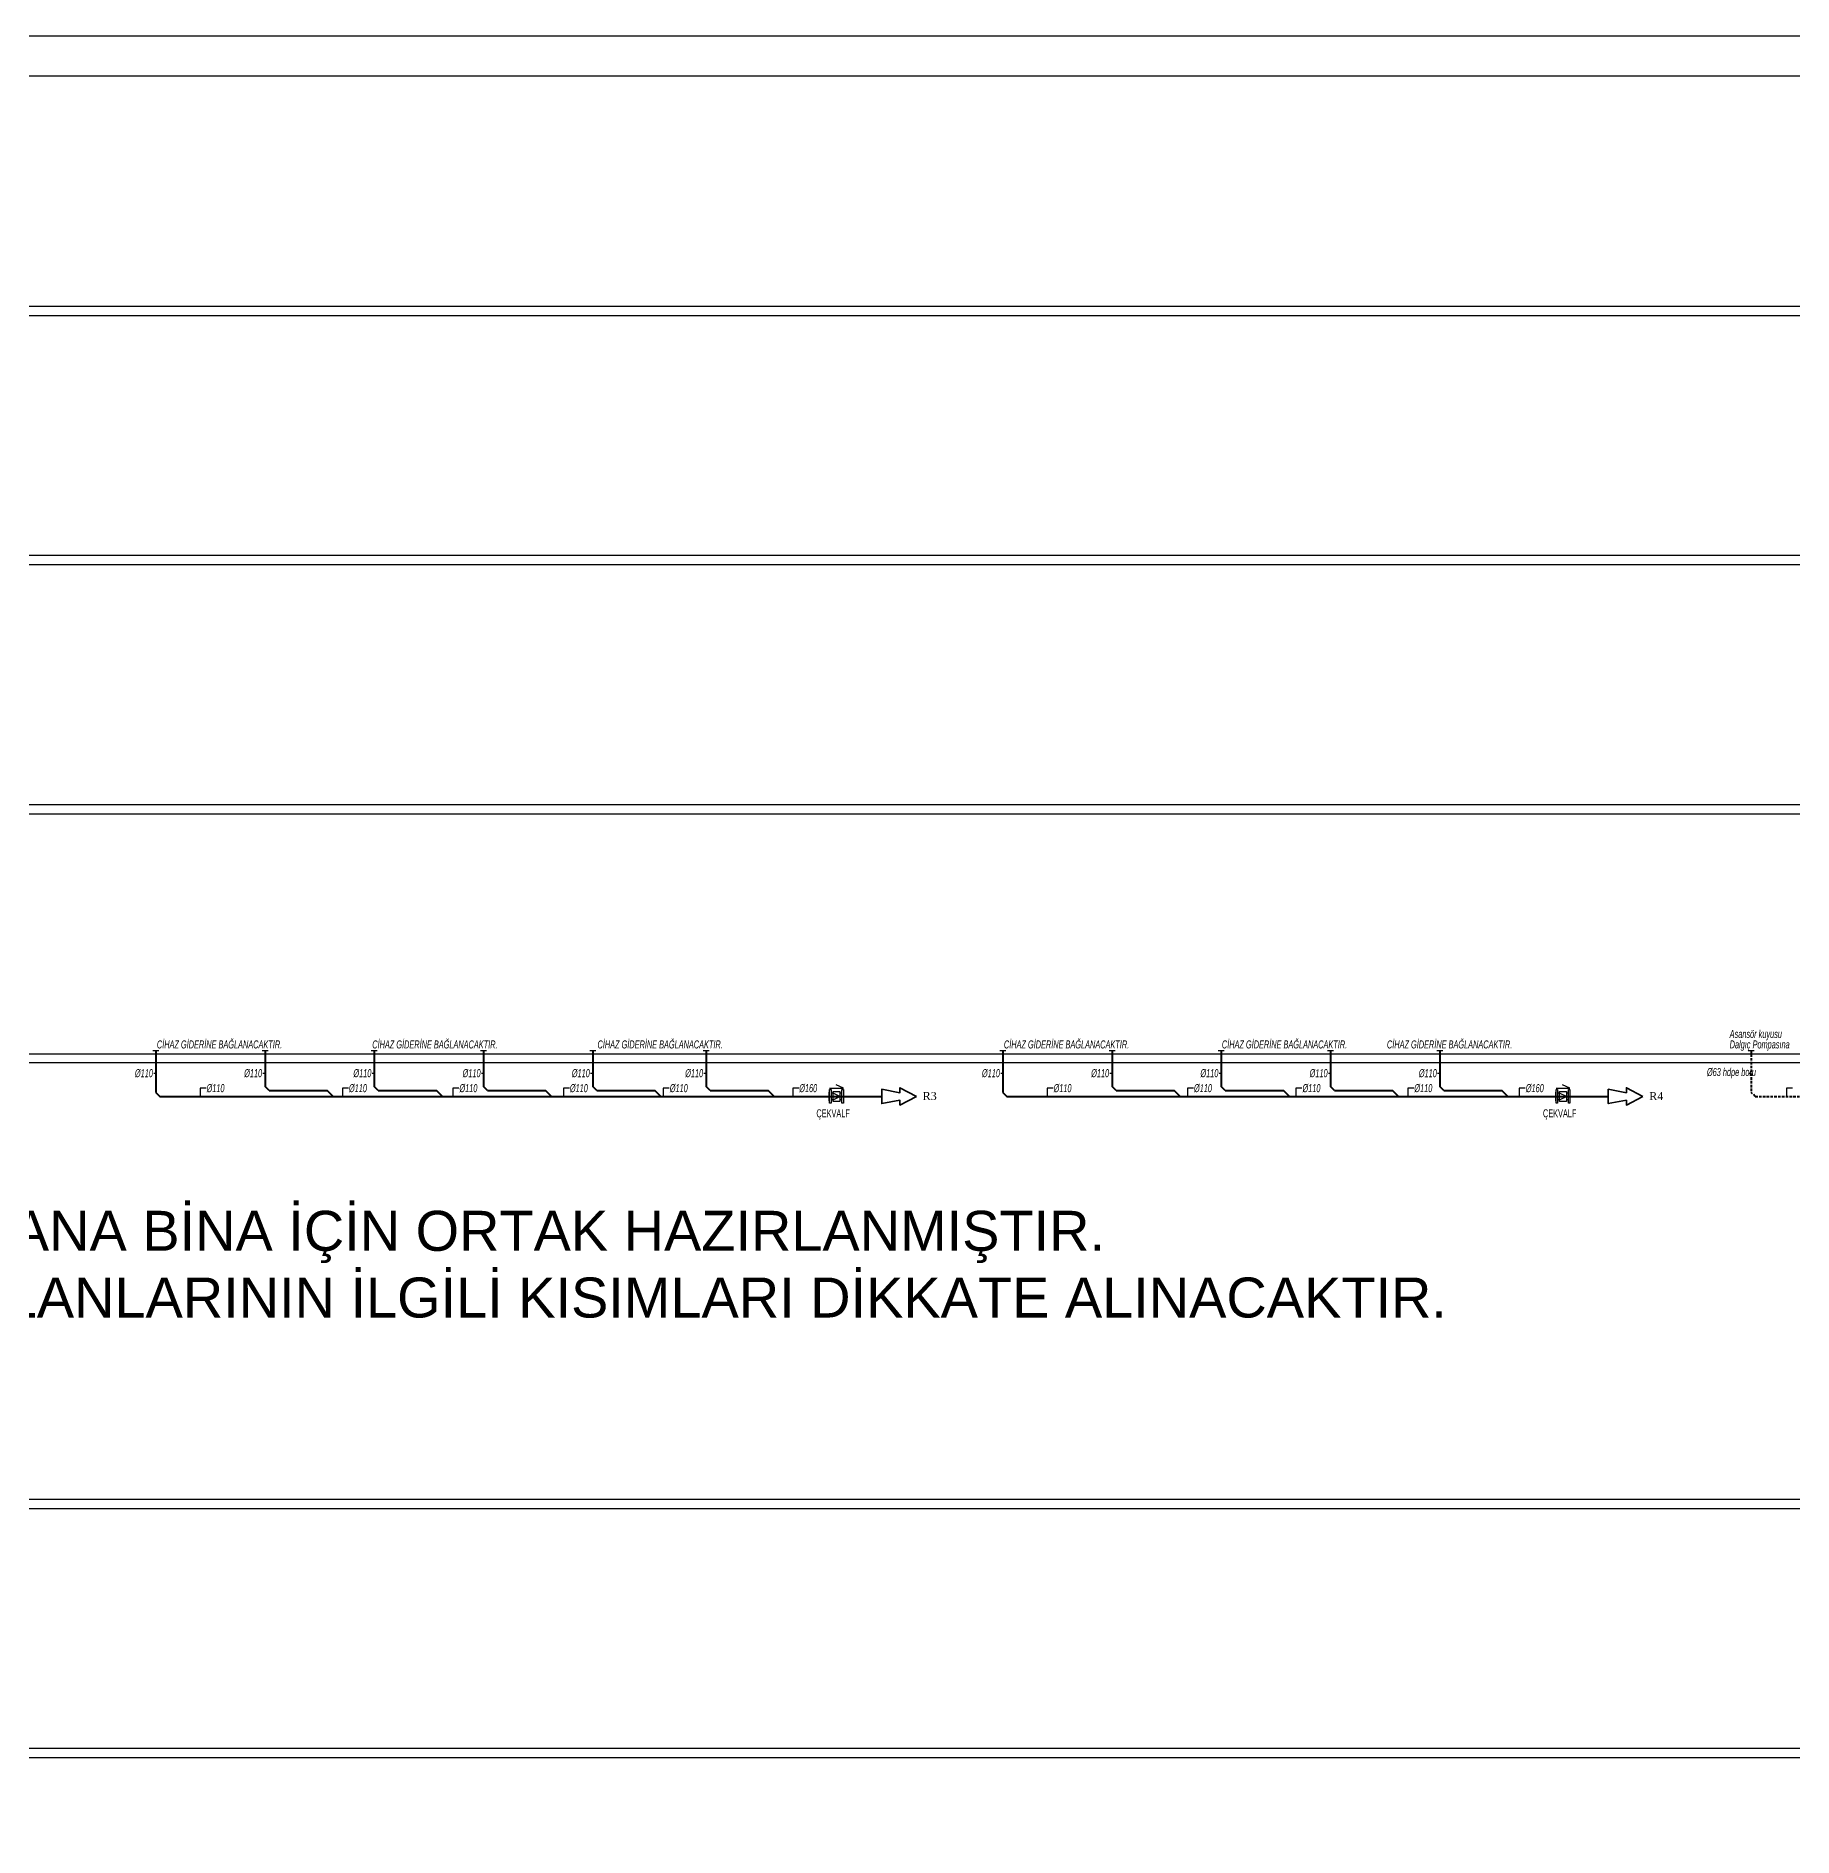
# Model space of a CAD drawing. Header units: centimetres. Extents: x 372964 to 529194, y 28783 to 59011.
# Drawn here: x 509142 to 513533, y 54511 to 59011 of the extents above; entities that cross this region are included whole.
import ezdxf
from ezdxf.enums import TextEntityAlignment as Align

# ---------------------------------------------------------------- set-up
doc = ezdxf.new("R2010")
doc.units = ezdxf.units.CM
doc.linetypes.add('DASHED2', pattern=[9.525, 6.35, -3.175])
for name, color, linetype, lineweight in [('0-KRCN-SHT-02CIHAZ', 132, 'Continuous', 25), ('0-KRCN-SHT-PİSSU-BORU', 220, 'PISSU_LINE50', 40), ('0-KRCN-SHT-ROGAR', 151, 'Continuous', 35), ('0-KRCN-SHT-YAZI-ÇAP-PİSSU', 41, 'Continuous', 30), ('0-KRCN-SHT-ÇEKVALF', 4, 'Continuous', 25), ('0-KRCN-Z-ANTET', 71, 'Continuous', 30)]:
    doc.layers.add(name, color=color, linetype=linetype, lineweight=lineweight)
doc.styles.add('Ince', font='arial.ttf')
doc.styles.add('MUF', font='isocpeur.ttf')
doc.styles.add('style2', font='ARIALN.TTF', dxfattribs={"height": 0.1})
doc.styles.add('YAZI', font='times.ttf')
doc.styles.add('ÇAP-2', font='ARIALNBI.TTF')
doc.linetypes.add('PISSU_LINE50', pattern='A,50,-10,["C",MUF,S=10,R=0,X=1,Y=-5],0', length=60)

# ---------------------------------------------------------------- blocks, each defined once
blk = doc.blocks.new('G$CADAFA931')
blk.add_wipeout([(-2, 4.8), (-1.7, 4.8), (-1.7, 7.5), (0, 7.5), (0, 3.7), (2.2, 3.7), (2.2, 5.6), (9.8, 5.6), (9.8, 3.7), (12, 3.7), (12, 7.5), (13.7, 7.5), (13.7, 4.8), (14, 4.8), (14, -4.8), (13.7, -4.8), (13.7, -7.5), (12, -7.5), (12, -3.7), (9.8, -3.7), (9.8, -5.6), (2.2, -5.6), (2.2, -3.7), (0, -3.7), (0, -7.5), (-1.7, -7.5), (-1.7, -4.8), (-2, -4.8)]).dxf.layer = '0-KRCN-SHT-ÇEKVALF'
at = {"layer": '0-KRCN-SHT-ÇEKVALF'}
for p, q in [((2.2, 3.7), (0, 3.7)), ((2.2, 3.7), (9.8, 0)), ((9.8, 0), (2.2, -3.7)), ((12, 3.7), (9.8, 3.7)), ((-1.7, -9.2), (13.7, -9.2)), ((2.2, -3.7), (0, -3.7)), ((13.7, -9.2), (5.5, -12.8)), ((9.8, 0), (9.8, 0)), ((12, -3.7), (9.8, -3.7))]:
    blk.add_line(p, q, dxfattribs=at)
for points in [[(-1.7, 4.8), (-2, 4.8), (-2, -4.8), (-1.7, -4.8)], [(5.2, -5.6), (9.8, -5.6), (9.8, 5.6), (2.2, 5.6), (2.2, -5.6), (5.2, -5.6)], [(13.7, 4.8), (14, 4.8), (14, -4.8), (13.7, -4.8)]]:
    blk.add_lwpolyline(points, dxfattribs=at)
for points in [[(-1.7, 7.5), (-1.7, -7.5), (0, -7.5), (0, 7.5)], [(12, 7.5), (12, -7.5), (13.7, -7.5), (13.7, 7.5)]]:
    blk.add_lwpolyline(points, close=True, dxfattribs=at)

msp = doc.modelspace()

# ---------------------------------------------------------------- linework, layer by layer
at = {"layer": '0-KRCN-SHT-02CIHAZ', "color": 8}
for p, q in [((523558.771, 58335.55), (503312.649, 58335.55)), ((503312.649, 58313.05), (523558.771, 58313.05)), ((523558.771, 57713.05), (503312.649, 57713.05)), ((503312.649, 57690.55), (523558.771, 57690.55)), ((523558.771, 57090.55), (503312.649, 57090.55)), ((503312.649, 57068.05), (523558.771, 57068.05)), ((503312.649, 56468.05), (523558.771, 56468.05)), ((523558.771, 56445.55), (503312.649, 56445.55)), ((526797.687, 55354.611), (503312.649, 55354.611)), ((503312.649, 55332.111), (526797.687, 55332.111)), ((526797.687, 54732.111), (503312.649, 54732.111)), ((503312.649, 54709.611), (526797.687, 54709.611))]:
    msp.add_line(p, q, dxfattribs=at)
at = {"layer": '0-KRCN-SHT-PİSSU-BORU'}
for p, q in [((509441.043, 56476.424), (509441.043, 56371.717)), ((509714.011, 56476.424), (509714.011, 56386.717)), ((509986.979, 56476.424), (509986.979, 56386.717)), ((510259.946, 56476.424), (510259.946, 56386.717)), ((510532.914, 56476.424), (510532.914, 56386.717)), ((510816.207, 56476.424), (510816.207, 56386.717)), ((511557.874, 56476.424), (511557.874, 56371.717)), ((511830.842, 56476.424), (511830.842, 56386.717)), ((512103.809, 56476.424), (512103.809, 56386.717)), ((512376.777, 56476.424), (512376.777, 56386.717)), ((512649.745, 56476.424), (512649.745, 56386.717)), ((509724.011, 56376.717), (509714.011, 56386.717)), ((509996.979, 56376.717), (509986.979, 56386.717)), ((510269.946, 56376.717), (510259.946, 56386.717)), ((510542.914, 56376.717), (510532.914, 56386.717)), ((510826.207, 56376.717), (510816.207, 56386.717)), ((511840.842, 56376.717), (511830.842, 56386.717)), ((512113.809, 56376.717), (512103.809, 56386.717)), ((512386.777, 56376.717), (512376.777, 56386.717)), ((512659.745, 56376.717), (512649.745, 56386.717)), ((509441.043, 56371.717), (509451.043, 56361.717)), ((509724.011, 56376.717), (509869.105, 56376.717)), ((509884.105, 56361.717), (509869.105, 56376.717)), ((509996.979, 56376.717), (510142.073, 56376.717)), ((510157.073, 56361.717), (510142.073, 56376.717)), ((510269.946, 56376.717), (510415.04, 56376.717)), ((510430.04, 56361.717), (510415.04, 56376.717)), ((510542.914, 56376.717), (510688.008, 56376.717)), ((510703.008, 56361.717), (510688.008, 56376.717)), ((510826.207, 56376.717), (510971.301, 56376.717)), ((510986.301, 56361.717), (510971.301, 56376.717)), ((511557.874, 56371.717), (511567.874, 56361.717)), ((511840.842, 56376.717), (511985.936, 56376.717)), ((512000.936, 56361.717), (511985.936, 56376.717)), ((512113.809, 56376.717), (512258.903, 56376.717)), ((512273.903, 56361.717), (512258.903, 56376.717)), ((512386.777, 56376.717), (512531.871, 56376.717)), ((512546.871, 56361.717), (512531.871, 56376.717)), ((512659.745, 56376.717), (512804.839, 56376.717)), ((512819.839, 56361.717), (512804.839, 56376.717))]:
    msp.add_line(p, q, dxfattribs=at)
at = {"layer": '0-KRCN-SHT-PİSSU-BORU', "color": 1, "linetype": 'DASHED2'}
for p, q in [((513428.062, 56476.424), (513428.062, 56371.717)), ((513438.062, 56361.717), (513428.062, 56371.717)), ((513438.062, 56361.717), (513762.435, 56361.717))]:
    msp.add_line(p, q, dxfattribs=at)
at = {"layer": '0-KRCN-SHT-ROGAR'}
for points in [[(511341.699, 56361.749), (511300.367, 56340.113), (511300.386, 56352.024), (511255.027, 56343.843), (511255.027, 56379.591), (511300.387, 56371.002), (511300.367, 56383.385), (511341.699, 56361.749)], [(513157.542, 56361.749), (513116.21, 56340.113), (513116.229, 56352.024), (513070.87, 56343.843), (513070.87, 56379.591), (513116.23, 56371.002), (513116.21, 56383.385), (513157.542, 56361.749)]]:
    msp.add_lwpolyline(points, dxfattribs=at)
at = {"layer": '0-KRCN-SHT-YAZI-ÇAP-PİSSU', "linetype": 'Continuous'}
for p, q in [((509433.543, 56476.424), (509448.543, 56476.424)), ((509706.511, 56476.424), (509721.511, 56476.424)), ((509979.479, 56476.424), (509994.479, 56476.424)), ((510252.446, 56476.424), (510267.446, 56476.424)), ((510525.414, 56476.424), (510540.414, 56476.424)), ((510808.707, 56476.424), (510823.707, 56476.424)), ((511550.374, 56476.424), (511565.374, 56476.424)), ((511823.342, 56476.424), (511838.342, 56476.424)), ((512096.309, 56476.424), (512111.309, 56476.424)), ((512369.277, 56476.424), (512384.277, 56476.424)), ((512642.245, 56476.424), (512657.245, 56476.424)), ((513420.562, 56476.424), (513435.562, 56476.424)), ((509435.697, 56419.822), (509441.043, 56419.822)), ((509708.665, 56419.822), (509714.011, 56419.822)), ((509981.632, 56419.822), (509986.979, 56419.822)), ((510254.6, 56419.822), (510259.946, 56419.822)), ((510527.568, 56419.822), (510532.914, 56419.822)), ((510810.861, 56419.822), (510816.207, 56419.822)), ((511552.528, 56419.822), (511557.874, 56419.822)), ((511825.495, 56419.822), (511830.842, 56419.822)), ((512098.463, 56419.822), (512103.809, 56419.822)), ((512371.431, 56419.822), (512376.777, 56419.822)), ((512644.398, 56419.822), (512649.745, 56419.822)), ((513422.716, 56419.822), (513428.062, 56419.822)), ((509566.459, 56382.531), (509551.459, 56382.531)), ((509551.459, 56382.531), (509551.459, 56361.717)), ((509922.383, 56382.531), (509907.383, 56382.531)), ((509907.383, 56382.531), (509907.383, 56361.717)), ((510198.414, 56382.531), (510183.414, 56382.531)), ((510183.414, 56382.531), (510183.414, 56361.717)), ((510474.444, 56382.531), (510459.444, 56382.531)), ((510459.444, 56382.531), (510459.444, 56361.717)), ((510724.177, 56382.531), (510709.177, 56382.531)), ((510709.177, 56382.531), (510709.177, 56361.717)), ((511047.709, 56382.531), (511032.709, 56382.531)), ((511032.709, 56382.531), (511032.709, 56361.717)), ((511683.29, 56382.531), (511668.29, 56382.531)), ((511668.29, 56382.531), (511668.29, 56361.717)), ((512034.283, 56382.531), (512019.283, 56382.531)), ((512019.283, 56382.531), (512019.283, 56361.717)), ((512305.41, 56382.531), (512290.41, 56382.531)), ((512290.41, 56382.531), (512290.41, 56361.717)), ((512584.943, 56382.531), (512569.943, 56382.531)), ((512569.943, 56382.531), (512569.943, 56361.717)), ((512863.552, 56382.531), (512848.552, 56382.531)), ((512848.552, 56382.531), (512848.552, 56361.717)), ((513531.564, 56382.531), (513516.564, 56382.531)), ((513516.564, 56382.531), (513516.564, 56361.717))]:
    msp.add_line(p, q, dxfattribs=at)
at = {"layer": '0-KRCN-Z-ANTET'}
for points in [[(405464.066, 50011.261), (529193.918, 50011.261), (529193.918, 59011.261), (405464.066, 59011.261)], [(503064.066, 50111.261), (527003.918, 50111.261), (527003.918, 58911.261), (503064.066, 58911.261)]]:
    msp.add_lwpolyline(points, close=True, dxfattribs=at)

# ---------------------------------------------------------------- texts
at = {"layer": '0-KRCN-SHT-ROGAR', "style": 'YAZI'}
for s, p in [('R3', (511374.996, 56362.643)), ('R4', (513190.839, 56362.643))]:
    msp.add_text(s, height=20, dxfattribs=at).set_placement(p, align=Align.MIDDLE)
at = {"layer": '0-KRCN-SHT-YAZI-ÇAP-PİSSU', "linetype": 'Continuous', "style": 'ÇAP-2', "width": 0.7}
for s, p in [('Asansör kuyusu', (513374.271, 56507.726)), ('CİHAZ GİDERİNE BAĞLANACAKTIR. ', (509443.64, 56481.603)), ('CİHAZ GİDERİNE BAĞLANACAKTIR. ', (509981.885, 56481.603)), ('CİHAZ GİDERİNE BAĞLANACAKTIR. ', (510544.807, 56481.603)), ('CİHAZ GİDERİNE BAĞLANACAKTIR. ', (511560.471, 56481.603)), ('CİHAZ GİDERİNE BAĞLANACAKTIR. ', (512105.252, 56481.603)), ('CİHAZ GİDERİNE BAĞLANACAKTIR. ', (512517.782, 56481.603)), ('Dalgıç Pompasına', (513374.271, 56481.603)), ('%%C63 hdpe boru', (513317.509, 56412.593)), ('%%C110', (509567.726, 56372.318)), ('%%C110', (509923.649, 56372.318)), ('%%C110', (510199.68, 56372.318)), ('%%C110', (510475.711, 56372.318)), ('%%C110', (510725.443, 56372.318)), ('%%C160', (511048.975, 56372.318)), ('%%C110', (511684.556, 56372.318)), ('%%C110', (512035.55, 56372.318)), ('%%C110', (512306.676, 56372.318)), ('%%C110', (512586.21, 56372.318)), ('%%C160', (512864.818, 56372.318))]:
    msp.add_text(s, height=20, dxfattribs=at).set_placement(p)
for p in [(509433.702, 56419.776), (509706.67, 56419.776), (509979.637, 56419.776), (510252.605, 56419.776), (510525.573, 56419.776), (510808.866, 56419.776), (511550.532, 56419.776), (511823.5, 56419.776), (512096.468, 56419.776), (512369.436, 56419.776), (512642.403, 56419.776)]:
    msp.add_text('%%C110', height=20, dxfattribs=at).set_placement(p, align=Align.MIDDLE_RIGHT)
at = {"layer": '0-KRCN-SHT-ÇEKVALF', "style": 'style2', "width": 0.7}
for p in [(511091.853, 56309.45, -492.04), (512907.696, 56309.45, -492.04)]:
    msp.add_text('ÇEKVALF', height=20, dxfattribs=at).set_placement(p)
at = {"layer": '0-KRCN-Z-ANTET', "color": 6, "insert": (505736.06, 56075.859), "char_height": 100, "width": 7005.55567, "attachment_point": 1, "style": 'Ince'}
msp.add_mtext('KOLON ŞEMASI / İZOMETRİ PLANI TEMİZ ODA VE ANA BİNA İÇİN ORTAK HAZIRLANMIŞTIR.\\PİLGİLİ PROJEDE KOLON ŞEMASININ / İZOMETRİ PLANLARININ İLGİLİ KISIMLARI DİKKATE ALINACAKTIR.', dxfattribs=at)

# ---------------------------------------------------------------- next in the draw order: block references
at = {"layer": '0-KRCN-SHT-ÇEKVALF', "xscale": -2.25, "yscale": 2.25, "zscale": 2.25, "rotation": 180}
for p in [(511128.489, 56361.717), (512944.332, 56361.717)]:
    msp.add_blockref('G$CADAFA931', p, dxfattribs=at)

# ---------------------------------------------------------------- next in the draw order: linework, layer by layer
at = {"layer": '0-KRCN-SHT-PİSSU-BORU'}
for p, q in [((509451.043, 56361.717), (511255.027, 56361.717)), ((511567.874, 56361.717), (513070.87, 56361.717))]:
    msp.add_line(p, q, dxfattribs=at)

doc.saveas('drawing.dxf')
